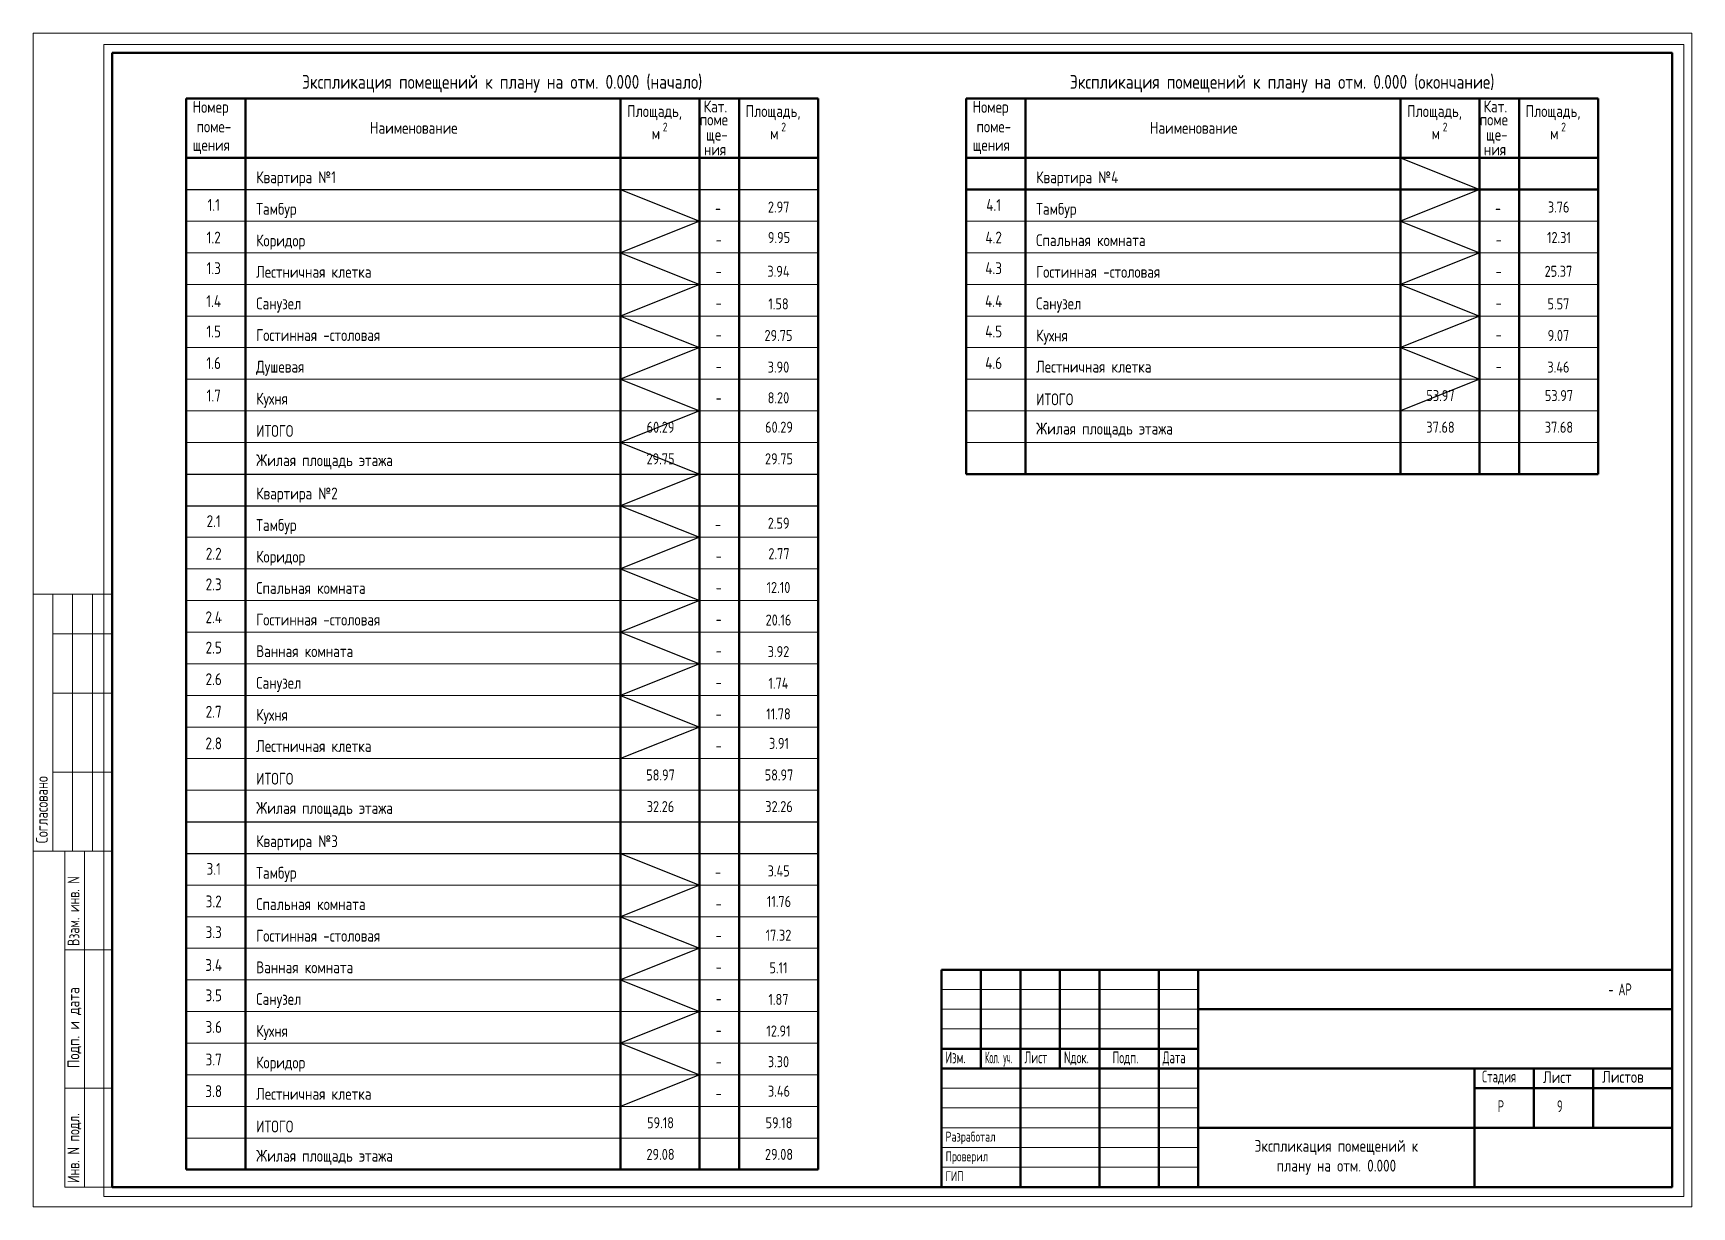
# Paper-space layout 'A9' of a CAD drawing. Header units: millimetres. Extents: x -3 to 417, y -3 to 294.
# The model-space entities are those that its viewports show. They can reach past a viewport. Long polylines and large blocks are cut down to what shows.
import ezdxf
from ezdxf.enums import TextEntityAlignment as Align

# ---------------------------------------------------------------- set-up
doc = ezdxf.new("R2010")
doc.units = ezdxf.units.MM
doc.header["$LTSCALE"] = 100
for name, color, linetype, lineweight in [('0.3', 7, 'Continuous', 30), ('0.5', 7, 'Continuous', 50), ('Примітки 0.09', 200, 'Continuous', 9), ('Тонкі 0.18', 142, 'Continuous', 18), ('Штрихування 0.09', 253, 'Continuous', 9)]:
    doc.layers.add(name, color=color, linetype=linetype, lineweight=lineweight)
doc.layers.add('ViewPorts', color=240, linetype='Continuous', plot=False)
doc.styles.add('GOST 2.304', font='CS_Gost2304.shx')
doc.styles.add('SPDS', font='SPDS.shx', dxfattribs={"width": 0.9})

# ---------------------------------------------------------------- blocks, each defined once
blk = doc.blocks.new('A$C1BD929A5')
at = {"layer": 'Тонкі 0.18', "color": 0, "extrusion": (1, 0, 0)}
for points, elevation in [([(8500, 0), (15000, 0)], -2000), ([(14000, 0), (15000, 0)], -1500), ([(14000, 0), (15000, 0)], -1000), ([(14000, 0), (15000, 0)], -500), ([(12500, 0), (14000, 0)], -1500), ([(12500, 0), (14000, 0)], -1000), ([(12500, 0), (14000, 0)], -500), ([(10500, 0), (12500, 0)], -1500), ([(10500, 0), (12500, 0)], -1000), ([(10500, 0), (12500, 0)], -500), ([(8500, 0), (10500, 0)], -1500), ([(8500, 0), (10500, 0)], -1000), ([(8500, 0), (10500, 0)], -500), ([(0, 0), (8500, 0)], -1200), ([(0, 0), (8500, 0)], -700)]:
    blk.add_lwpolyline(points, dxfattribs=dict(at, elevation=elevation))
at = {"layer": 'Тонкі 0.18', "color": 0, "extrusion": (0, 1, 0)}
for points, elevation in [([(2000, 0), (0, 0)], 15000), ([(1500, 0), (1000, 0)], 14000), ([(1000, 0), (500, 0)], 14000), ([(500, 0), (0, 0)], 14000), ([(1500, 0), (1000, 0)], 12500), ([(1000, 0), (500, 0)], 12500), ([(500, 0), (0, 0)], 12500), ([(1500, 0), (1000, 0)], 10500), ([(1000, 0), (500, 0)], 10500), ([(500, 0), (0, 0)], 10500), ([(2000, 0), (0, 0)], 8500), ([(1200, 0), (0, 0)], 8500), ([(1200, 0), (0, 0)], 6000), ([(1200, 0), (0, 0)], 2500)]:
    blk.add_lwpolyline(points, dxfattribs=dict(at, elevation=elevation))
at = {"layer": 'Тонкі 0.18', "color": 0, "extrusion": (1, 0, 0)}
blk.add_lwpolyline([(0, 0), (8500, 0)], dxfattribs=at)
at = {"layer": 'Тонкі 0.18', "color": 0, "extrusion": (0, 1, 0)}
blk.add_lwpolyline([(1200, 0), (0, 0)], dxfattribs=at)
at = {"layer": 'Тонкі 0.18', "color": 0, "ltscale": 0.01, "style": 'SPDS'}
for s, width, p in [('Согласовано', 0.95, (-1630, 8700)), ('Взам. инв. N', 0.898187, (-830, 6100)), ('Инв. N подл.', 0.909605, (-830, 100))]:
    blk.add_text(s, height=300, rotation=90, dxfattribs=dict(at, width=width)).set_placement(p)
blk.add_text('Подп. и дата', height=300, rotation=90, dxfattribs=at).set_placement((-830, 3010))
blk = doc.blocks.new('A$C2803562B')
at = {"color": 7, "lineweight": 50, "extrusion": (1, 0, 0)}
for points, elevation in [([(5500, 0), (5000, 0)], -17500), ([(5500, 0), (5000, 0)], -16500), ([(5500, 0), (5000, 0)], -15500), ([(5500, 0), (5000, 0)], -14500), ([(5500, 0), (5000, 0)], -13000), ([(5500, 0), (5000, 0)], -12000), ([(5000, 0), (4500, 0)], -17500), ([(5000, 0), (4500, 0)], -16500), ([(5000, 0), (4500, 0)], -15500), ([(5000, 0), (4500, 0)], -14500), ([(5000, 0), (4500, 0)], -13000), ([(5000, 0), (4500, 0)], -12000), ([(4500, 0), (4000, 0)], -17500), ([(4500, 0), (4000, 0)], -16500), ([(4500, 0), (4000, 0)], -15500), ([(4500, 0), (4000, 0)], -14500), ([(4500, 0), (4000, 0)], -13000), ([(4500, 0), (4000, 0)], -12000), ([(4000, 0), (3500, 0)], -17500), ([(4000, 0), (3500, 0)], -16500), ([(4000, 0), (3500, 0)], -15500), ([(4000, 0), (3500, 0)], -14500), ([(4000, 0), (3500, 0)], -13000), ([(4000, 0), (3500, 0)], -12000), ([(3500, 0), (3000, 0)], -17500), ([(3500, 0), (3000, 0)], -16500), ([(3500, 0), (3000, 0)], -15500), ([(3500, 0), (3000, 0)], -14500), ([(3500, 0), (3000, 0)], -13000), ([(3500, 0), (3000, 0)], -12000), ([(3000, 0), (2500, 0)], -16500), ([(3000, 0), (2500, 0)], -14500), ([(3000, 0), (2500, 0)], -13000), ([(3000, 0), (2500, 0)], -12000), ([(3000, 0), (2500, 0)], -5000), ([(3000, 0), (2500, 0)], -3500), ([(3000, 0), (2500, 0)], -2000), ([(2500, 0), (2000, 0)], -16500), ([(2500, 0), (2000, 0)], -14500), ([(2500, 0), (2000, 0)], -13000), ([(2500, 0), (2000, 0)], -12000), ([(2500, 0), (2000, 0)], -5000), ([(2500, 0), (2000, 0)], -3500), ([(2500, 0), (2000, 0)], -2000), ([(2000, 0), (1500, 0)], -16500), ([(2000, 0), (1500, 0)], -14500), ([(2000, 0), (1500, 0)], -13000), ([(2000, 0), (1500, 0)], -12000), ([(2000, 0), (1500, 0)], -5000), ([(2000, 0), (1500, 0)], -3500), ([(2000, 0), (1500, 0)], -2000), ([(1500, 0), (1000, 0)], -16500), ([(1500, 0), (1000, 0)], -14500), ([(1500, 0), (1000, 0)], -13000), ([(1500, 0), (1000, 0)], -12000), ([(1500, 0), (0, 0)], -5000), ([(1000, 0), (500, 0)], -16500), ([(1000, 0), (500, 0)], -14500), ([(1000, 0), (500, 0)], -13000), ([(1000, 0), (500, 0)], -12000), ([(500, 0), (0, 0)], -16500), ([(500, 0), (0, 0)], -14500), ([(500, 0), (0, 0)], -13000), ([(500, 0), (0, 0)], -12000)]:
    blk.add_lwpolyline(points, dxfattribs=dict(at, elevation=elevation))
at = {"color": 7, "extrusion": (0, 1, 0)}
for points, elevation in [([(18500, 0), (17500, 0)], 5000), ([(17500, 0), (16500, 0)], 5000), ([(16500, 0), (15500, 0)], 5000), ([(15500, 0), (14500, 0)], 5000), ([(14500, 0), (13000, 0)], 5000), ([(13000, 0), (12000, 0)], 5000), ([(18500, 0), (17500, 0)], 4500), ([(17500, 0), (16500, 0)], 4500), ([(16500, 0), (15500, 0)], 4500), ([(15500, 0), (14500, 0)], 4500), ([(14500, 0), (13000, 0)], 4500), ([(13000, 0), (12000, 0)], 4500), ([(18500, 0), (17500, 0)], 4000), ([(17500, 0), (16500, 0)], 4000), ([(16500, 0), (15500, 0)], 4000), ([(15500, 0), (14500, 0)], 4000), ([(14500, 0), (13000, 0)], 4000), ([(13000, 0), (12000, 0)], 4000), ([(18500, 0), (17500, 0)], 2500), ([(17500, 0), (16500, 0)], 2500), ([(16500, 0), (15500, 0)], 2500), ([(15500, 0), (14500, 0)], 2500), ([(14500, 0), (13000, 0)], 2500), ([(13000, 0), (12000, 0)], 2500), ([(18500, 0), (17500, 0)], 2000), ([(17500, 0), (16500, 0)], 2000), ([(16500, 0), (15500, 0)], 2000), ([(15500, 0), (14500, 0)], 2000), ([(14500, 0), (13000, 0)], 2000), ([(13000, 0), (12000, 0)], 2000), ([(18500, 0), (17500, 0)], 1500), ([(17500, 0), (16500, 0)], 1500), ([(16500, 0), (15500, 0)], 1500), ([(15500, 0), (14500, 0)], 1500), ([(14500, 0), (13000, 0)], 1500), ([(13000, 0), (12000, 0)], 1500), ([(18500, 0), (17500, 0)], 1000), ([(17500, 0), (16500, 0)], 1000), ([(16500, 0), (15500, 0)], 1000), ([(15500, 0), (14500, 0)], 1000), ([(14500, 0), (13000, 0)], 1000), ([(13000, 0), (12000, 0)], 1000), ([(18500, 0), (17500, 0)], 500), ([(17500, 0), (16500, 0)], 500), ([(16500, 0), (15500, 0)], 500), ([(15500, 0), (14500, 0)], 500), ([(14500, 0), (13000, 0)], 500), ([(13000, 0), (12000, 0)], 500)]:
    blk.add_lwpolyline(points, dxfattribs=dict(at, elevation=elevation))
at = {"color": 7, "lineweight": 50, "extrusion": (0, 1, 0)}
for points, elevation in [([(12000, 0), (5000, 0)], 4500), ([(5000, 0), (3500, 0)], 4500), ([(3500, 0), (2000, 0)], 4500), ([(2000, 0), (0, 0)], 4500), ([(18500, 0), (17500, 0)], 3500), ([(17500, 0), (16500, 0)], 3500), ([(16500, 0), (15500, 0)], 3500), ([(15500, 0), (14500, 0)], 3500), ([(14500, 0), (13000, 0)], 3500), ([(13000, 0), (12000, 0)], 3500), ([(18500, 0), (17500, 0)], 3000), ([(17500, 0), (16500, 0)], 3000), ([(16500, 0), (15500, 0)], 3000), ([(15500, 0), (14500, 0)], 3000), ([(14500, 0), (13000, 0)], 3000), ([(13000, 0), (12000, 0)], 3000), ([(12000, 0), (5000, 0)], 3000), ([(5000, 0), (3500, 0)], 3000), ([(3500, 0), (2000, 0)], 3000), ([(2000, 0), (0, 0)], 3000), ([(5000, 0), (3500, 0)], 2500), ([(3500, 0), (2000, 0)], 2500), ([(2000, 0), (0, 0)], 2500), ([(12000, 0), (5000, 0)], 1500), ([(5000, 0), (3500, 0)], 1500), ([(3500, 0), (2000, 0)], 1500), ([(2000, 0), (0, 0)], 1500)]:
    blk.add_lwpolyline(points, dxfattribs=dict(at, elevation=elevation))
at = {"extrusion": (0, 1, 0)}
blk.add_lwpolyline([(18500, 0), (0, 0)], dxfattribs=at)
at = {"layer": '0.5', "color": 0, "extrusion": (1, 0, 0), "elevation": -18500}
blk.add_lwpolyline([(5500, 0), (0, 0)], dxfattribs=at)
at = {"layer": '0.5', "color": 0, "extrusion": (0, 1, 0), "elevation": 5500}
blk.add_lwpolyline([(18500, 0), (0, 0)], dxfattribs=at)
at = {"layer": '0.5', "color": 0, "extrusion": (1, 0, 0)}
blk.add_lwpolyline([(5500, 0), (0, 0)], dxfattribs=at)
at = {"layer": '0.5', "color": 0, "extrusion": (0, 1, 0)}
blk.add_lwpolyline([(18500, 0), (0, 0)], dxfattribs=at)
at = {"color": 7, "style": 'SPDS'}
for s, height, width, p in [('- АР', 300, 0.805546, (-1613, 4850)), ('Изм.', 300, 0.8, (-18400, 3130)), ('Кол. уч.', 300, 0.6, (-17400, 3130)), ('Лист', 300, 0.8, (-16400, 3130)), ('Nдок.', 300, 0.8, (-15400, 3130)), ('Подп.', 300, 0.8, (-14169, 3130)), ('Дата', 300, 0.8, (-12900, 3130)), ('Стадия', 300, 0.805546, (-4811, 2646)), ('Р', 300, 0.805546, (-4415, 1895)), ('Разработал', 250, 0.9, (-18396, 1150)), ('Проверил', 250, 0.9, (-18396, 650)), ('ГИП', 250, 0.9, (-18396, 150))]:
    blk.add_text(s, height=height, dxfattribs=dict(at, width=width)).set_placement(p)
for s, p in [('Лист', (-3269, 2630)), ('Листов', (-1769, 2638))]:
    blk.add_text(s, height=300, dxfattribs=at).set_placement(p)

msp = doc.modelspace()

# ---------------------------------------------------------------- linework, layer by layer
at = {"layer": '0.3'}
for p, q in [((112479.617, -92825.305), (128479.617, -92825.305)), ((112479.617, -100025.305), (128479.617, -100025.305)), ((112479.617, -100825.305), (128479.617, -100825.305)), ((112479.617, -108825.305), (128479.617, -108825.305)), ((112479.617, -109625.305), (128479.617, -109625.305))]:
    msp.add_line(p, q, dxfattribs=at)
at = {"layer": '0.5'}
for p, q in [((112479.617, -90525.305), (128479.617, -90525.305)), ((112479.617, -90525.305), (112479.617, -117625.305)), ((113979.617, -90525.305), (113979.617, -117625.305)), ((123479.617, -90525.305), (123479.617, -117625.305)), ((125479.617, -90525.305), (125479.617, -117625.305)), ((126479.617, -90525.305), (126479.617, -117625.305)), ((128479.617, -90525.305), (128479.617, -117625.305)), ((132229.617, -90525.305), (148229.617, -90525.305)), ((132229.617, -90525.305), (132229.617, -100025.305)), ((133729.617, -90525.305), (133729.617, -100025.305)), ((143229.617, -90525.305), (143229.617, -100025.305)), ((145229.617, -90525.305), (145229.617, -100025.305)), ((146229.617, -90525.305), (146229.617, -100025.305)), ((148229.617, -90525.305), (148229.617, -100025.305)), ((112479.617, -92025.305), (128479.617, -92025.305)), ((132229.617, -92025.305), (148229.617, -92025.305)), ((132229.617, -92825.305), (148229.617, -92825.305)), ((132229.617, -100025.305), (148229.617, -100025.305)), ((112479.617, -117625.305), (128479.617, -117625.305))]:
    msp.add_line(p, q, dxfattribs=at)
at = {"layer": '0.5', "color": 0}
msp.add_lwpolyline([(110604.617, -89368.985), (150104.617, -89368.985), (150104.617, -118068.985), (110604.617, -118068.985)], close=True, dxfattribs=at)
at = {"layer": 'ViewPorts', "ltscale": 0.75}
for points in [[(143229.617, -92025.305), (145229.617, -92825.305), (143229.617, -93625.305), (145229.617, -94425.305), (143229.617, -95225.305), (145229.617, -96025.305), (143229.617, -96825.305), (145229.617, -97625.305), (143229.617, -98425.305)], [(123479.617, -92825.305), (125479.617, -93625.305), (123479.617, -94425.305), (125479.617, -95225.305), (123479.617, -96025.305), (125479.617, -96825.305), (123479.617, -97625.305), (125479.617, -98425.305), (123479.617, -99225.305)], [(143229.617, -95225.305), (145229.617, -96025.305), (143229.617, -96825.305), (145229.617, -97625.305), (143229.617, -98425.305)], [(123479.617, -96025.305), (125479.617, -96825.305), (123479.617, -97625.305), (125479.617, -98425.305), (123479.617, -99225.305), (125479.617, -100025.305), (123479.617, -100825.305), (125479.617, -101625.305), (123479.617, -102425.305)], [(123479.617, -100825.305), (125479.617, -101625.305), (123479.617, -102425.305), (125479.617, -103225.305), (123479.617, -104025.305), (125479.617, -104825.305), (123479.617, -105625.305), (125479.617, -106425.305), (123479.617, -107225.305)], [(123479.617, -109625.305), (125479.617, -110425.305), (123479.617, -111225.305), (125479.617, -112025.305), (123479.617, -112825.305), (125479.617, -113625.305), (123479.617, -114425.305), (125479.617, -115225.305), (123479.617, -116025.305)]]:
    msp.add_lwpolyline(points, dxfattribs=at)
at = {"layer": 'ViewPorts'}
msp.add_lwpolyline([(131604.617, -112568.985), (150104.617, -112568.985), (150104.617, -118068.985), (131604.617, -118068.985)], close=True, dxfattribs=at)
at = {"layer": 'Тонкі 0.18'}
for p, q in [((112479.617, -93625.305), (128479.617, -93625.305)), ((132229.617, -93625.305), (148229.617, -93625.305)), ((112479.617, -94425.305), (128479.617, -94425.305)), ((132229.617, -94425.305), (148229.617, -94425.305)), ((112479.617, -95225.305), (128479.617, -95225.305)), ((132229.617, -95225.305), (148229.617, -95225.305)), ((112479.617, -96025.305), (128479.617, -96025.305)), ((132229.617, -96025.305), (148229.617, -96025.305)), ((112479.617, -96825.305), (128479.617, -96825.305)), ((132229.617, -96825.305), (148229.617, -96825.305)), ((112479.617, -97625.305), (128479.617, -97625.305)), ((132229.617, -97625.305), (148229.617, -97625.305)), ((112479.617, -98425.305), (128479.617, -98425.305)), ((132229.617, -98425.305), (148229.617, -98425.305)), ((112479.617, -99225.305), (128479.617, -99225.305)), ((132229.617, -99225.305), (148229.617, -99225.305)), ((112479.617, -101625.305), (128479.617, -101625.305)), ((112479.617, -102425.305), (128479.617, -102425.305)), ((112479.617, -103225.305), (128479.617, -103225.305)), ((112479.617, -104025.305), (128479.617, -104025.305)), ((112479.617, -104825.305), (128479.617, -104825.305)), ((112479.617, -105625.305), (128479.617, -105625.305)), ((112479.617, -106425.305), (128479.617, -106425.305)), ((112479.617, -107225.305), (128479.617, -107225.305)), ((112479.617, -108025.305), (128479.617, -108025.305)), ((112479.617, -110425.305), (128479.617, -110425.305)), ((112479.617, -111225.305), (128479.617, -111225.305)), ((112479.617, -112025.305), (128479.617, -112025.305)), ((112479.617, -112825.305), (128479.617, -112825.305)), ((112479.617, -113625.305), (128479.617, -113625.305)), ((112479.617, -114425.305), (128479.617, -114425.305)), ((112479.617, -115225.305), (128479.617, -115225.305)), ((112479.617, -116025.305), (128479.617, -116025.305)), ((112479.617, -116825.305), (128479.617, -116825.305))]:
    msp.add_line(p, q, dxfattribs=at)

# ---------------------------------------------------------------- texts
at = {"layer": 'Примітки 0.09', "style": 'GOST 2.304'}
for s, height, p in [('Экспликация помещений к плану на отм. 0.000 (начало)', 350, (120479.617, -90275.082)), ('Экспликация помещений к плану на отм. 0.000 (окончание)', 350, (140229.617, -90275.082)), ('2.97', 280, (127481.917, -93408.165)), ('3.76', 280, (147231.917, -93408.165)), ('9.95', 280, (127490.601, -94179.176)), ('12.31', 280, (147240.601, -94179.176)), ('3.94', 280, (127477.175, -95034.321)), ('25.37', 280, (147227.175, -95034.321)), ('1.58', 280, (127477.175, -95857.56)), ('5.57', 280, (147227.175, -95857.56)), ('29.75', 280, (127477.175, -96657.56)), ('9.07', 280, (147227.175, -96657.56)), ('3.90', 280, (127477.175, -97457.56)), ('3.46', 280, (147227.175, -97457.56)), ('8.20', 280, (127477.175, -98234.321)), ('53.97', 280, (144240.601, -98179.176)), ('53.97', 280, (147240.601, -98179.176)), ('60.29', 280, (124490.601, -98979.176)), ('60.29', 280, (127490.601, -98979.176)), ('37.68', 280, (144240.601, -98979.176)), ('37.68', 280, (147240.601, -98979.176)), ('29.75', 280, (124490.601, -99779.176)), ('29.75', 280, (127490.601, -99779.176)), ('2.59', 280, (127481.917, -101408.165)), ('2.77', 280, (127490.601, -102179.176)), ('12.10', 280, (127477.175, -103034.321)), ('20.16', 280, (127477.175, -103857.56)), ('3.92', 280, (127477.175, -104657.56)), ('1.74', 280, (127477.175, -105457.56)), ('11.78', 280, (127477.175, -106234.321)), ('3.91', 280, (127490.601, -106979.176)), ('58.97', 280, (124490.601, -107779.176)), ('58.97', 280, (127490.601, -107779.176)), ('32.26', 280, (124490.601, -108579.176)), ('32.26', 280, (127490.601, -108579.176)), ('3.45', 280, (127481.917, -110208.165)), ('11.76', 280, (127490.601, -110979.176)), ('17.32', 280, (127477.175, -111834.321)), ('5.11', 280, (127477.175, -112657.56)), ('1.87', 280, (127477.175, -113457.56)), ('12.91', 280, (127477.175, -114257.56)), ('3.30', 280, (127477.175, -115034.321)), ('3.46', 280, (127490.601, -115779.176)), ('59.18', 280, (124490.601, -116579.176)), ('59.18', 280, (127490.601, -116579.176)), ('29.08', 280, (124490.601, -117379.176)), ('29.08', 280, (127490.601, -117379.176))]:
    msp.add_text(s, height=height, dxfattribs=at).set_placement(p, align=Align.CENTER)
for s, height, p in [('Номер', 300, (112644.346, -90883.181)), ('Площадь,', 300, (123644.702, -90990.297)), ('Кат.', 300, (125584.18, -90872.845)), ('Площадь,', 300, (126644.702, -90990.297)), ('Номер', 300, (132394.346, -90883.181)), ('Площадь,', 300, (143394.702, -90990.297)), ('Кат.', 300, (145334.18, -90872.845)), ('Площадь,', 300, (146394.702, -90990.297)), ('Наименование', 300, (117133.908, -91413.831)), ('2', 220, (124548.57, -91352.792)), ('поме', 300, (125486.731, -91202.936)), ('2', 220, (127548.57, -91352.792)), ('Наименование', 300, (136883.908, -91413.831)), ('2', 220, (144298.57, -91352.792)), ('поме', 300, (145236.731, -91202.936)), ('2', 220, (147298.57, -91352.792)), ('поме-', 300, (112743.012, -91377.835)), ('м', 300, (124266.335, -91555.491)), ('ще-', 300, (125643.734, -91583.963)), ('м', 300, (127266.335, -91555.491)), ('поме-', 300, (132493.012, -91377.835)), ('м', 300, (144016.335, -91555.491)), ('ще-', 300, (145393.734, -91583.963)), ('м', 300, (147016.335, -91555.491)), ('щения', 300, (112644.346, -91845.34)), ('ния', 300, (125589.595, -91959.247)), ('щения', 300, (132394.346, -91845.34)), ('ния', 300, (145339.595, -91959.247))]:
    msp.add_text(s, height=height, rotation=360, dxfattribs=at).set_placement(p)
for s, height, p in [('Квартира №1', 300, (114251.163, -92664.573)), ('Квартира №4', 300, (134001.163, -92664.573)), ('Тамбур', 300, (114251.163, -93464.573)), ('Тамбур', 300, (134001.163, -93464.573)), (' -', 280, (125725.22, -93436.301)), (' -', 280, (145475.22, -93436.301)), ('Коридор', 300, (114251.163, -94264.573)), ('Спальная комната', 300, (134001.163, -94256.806)), ('  -', 280, (125601.324, -94236.301)), ('  -', 280, (145351.324, -94236.301)), ('Лестничная клетка', 300, (114251.163, -95056.806)), ('  -', 280, (125601.324, -95036.301)), ('Гостинная -столовая', 300, (134001.163, -95056.806)), ('  -', 280, (145351.324, -95036.301)), ('Санузел', 300, (114251.163, -95856.806)), ('  -', 280, (125601.324, -95836.301)), ('Санузел', 300, (134001.163, -95856.806)), ('  -', 280, (145351.324, -95836.301)), ('Гостинная -столовая', 300, (114251.163, -96656.806)), ('  -', 280, (125601.324, -96636.301)), ('Кухня', 300, (134001.163, -96666.126)), ('  -', 280, (145351.324, -96636.301)), ('Душевая', 300, (114251.163, -97456.806)), ('  -', 280, (125601.324, -97436.301)), ('Лестничная клетка', 300, (134001.163, -97456.806)), ('  -', 280, (145351.324, -97436.301)), ('Кухня', 300, (114251.163, -98266.126)), ('  -', 280, (125601.324, -98236.301)), ('ИТОГО', 300, (134001.163, -98284.003)), ('ИТОГО', 300, (114251.163, -99084.003)), ('Жилая площадь этажа', 300, (134001.163, -99024.003)), ('Жилая площадь этажа', 300, (114251.163, -99824.003)), ('Квартира №2', 300, (114251.163, -100664.573)), ('Тамбур', 300, (114251.163, -101464.573)), (' -', 280, (125725.22, -101436.301)), ('Коридор', 300, (114251.163, -102264.573)), ('  -', 280, (125601.324, -102236.301)), ('Спальная комната', 300, (114251.163, -103056.806)), ('  -', 280, (125601.324, -103036.301)), ('Гостинная -столовая', 300, (114251.163, -103856.806)), ('  -', 280, (125601.324, -103836.301)), ('Ванная комната', 300, (114251.163, -104656.806)), ('  -', 280, (125601.324, -104636.301)), ('Санузел', 300, (114251.163, -105456.806)), ('  -', 280, (125601.324, -105436.301)), ('Кухня', 300, (114251.163, -106266.126)), ('  -', 280, (125601.324, -106236.301)), ('Лестничная клетка', 300, (114251.163, -107056.806)), ('  -', 280, (125601.324, -107036.301)), ('ИТОГО', 300, (114251.163, -107884.003)), ('Жилая площадь этажа', 300, (114251.163, -108624.003)), ('Квартира №3', 300, (114251.163, -109464.573)), ('Тамбур', 300, (114251.163, -110264.573)), (' -', 280, (125725.22, -110236.301)), ('Спальная комната', 300, (114251.163, -111056.806)), ('  -', 280, (125601.324, -111036.301)), ('Гостинная -столовая', 300, (114251.163, -111856.806)), ('  -', 280, (125601.324, -111836.301)), ('Ванная комната', 300, (114251.163, -112656.806)), ('  -', 280, (125601.324, -112636.301)), ('Санузел', 300, (114251.163, -113456.806)), ('  -', 280, (125601.324, -113436.301)), ('Кухня', 300, (114251.163, -114266.126)), ('  -', 280, (125601.324, -114236.301)), ('Коридор', 300, (114251.163, -115064.573)), ('  -', 280, (125601.324, -115036.301)), ('Лестничная клетка', 300, (114251.163, -115856.806)), ('  -', 280, (125601.324, -115836.301)), ('ИТОГО', 300, (114251.163, -116684.003)), ('Жилая площадь этажа', 300, (114251.163, -117424.003))]:
    msp.add_text(s, height=height, dxfattribs=at).set_placement(p)
for s, p in [('1.1', (113176.44, -93365.795)), ('4.1', (132926.44, -93365.795)), ('1.2', (113176.44, -94189.033)), ('4.2', (132926.44, -94189.033)), ('1.3', (113176.44, -94965.795)), ('4.3', (132926.44, -94965.795)), ('1.4', (113176.44, -95798.505)), ('4.4', (132926.44, -95798.505)), ('1.5', (113176.44, -96565.795)), ('4.5', (132926.44, -96565.795)), ('1.6', (113176.44, -97365.795)), ('4.6', (132926.44, -97365.795)), ('1.7', (113176.44, -98189.033)), ('2.1', (113176.44, -101365.795)), ('2.2', (113176.44, -102189.033)), ('2.3', (113176.44, -102965.795)), ('2.4', (113176.44, -103798.505)), ('2.5', (113176.44, -104565.795)), ('2.6', (113176.44, -105365.795)), ('2.7', (113176.44, -106189.033)), ('2.8', (113176.44, -106989.033)), ('3.1', (113176.44, -110165.795)), ('3.2', (113176.44, -110989.033)), ('3.3', (113176.44, -111765.795)), ('3.4', (113176.44, -112598.505)), ('3.5', (113176.44, -113365.795)), ('3.6', (113176.44, -114165.795)), ('3.7', (113176.44, -114989.033)), ('3.8', (113176.44, -115789.033))]:
    msp.add_text(s, height=300, rotation=360, dxfattribs=at).set_placement(p, align=Align.CENTER)

psp = doc.layouts.new('A9')

# ---------------------------------------------------------------- linework, layer by layer
at = {"layer": '0.5', "ltscale": 0.01}
psp.add_lwpolyline([(16.98, 288.8), (411.98, 288.8), (411.98, 1.83), (16.98, 1.83)], close=True, dxfattribs=at)
at = {"layer": 'Штрихування 0.09', "ltscale": 0.01}
psp.add_lwpolyline([(-3.02, 293.8), (416.98, 293.8), (416.98, -3.17), (-3.02, -3.17)], close=True, dxfattribs=at)

# ---------------------------------------------------------------- block references
at = {"xscale": 0.009999999999990905, "yscale": 0.009999999999990905, "zscale": 0.009999999999990905}
psp.add_blockref('A$C1BD929A5', (16.98, 1.83), dxfattribs=at)
at = {"layer": 'Тонкі 0.18', "xscale": 0.009999999999990905, "yscale": 0.009999999999990905, "zscale": 0.009999999999990905}
psp.add_blockref('A$C2803562B', (411.98, 1.83), dxfattribs=at)

# ---------------------------------------------------------------- texts
at = {"layer": 'Примітки 0.09', "style": 'SPDS', "width": 0.805546}
psp.add_text('9', height=3, dxfattribs=at).set_placement((382.84, 20.77))
at = {"layer": 'Примітки 0.09', "color": 7, "insert": (326.98, 9.33), "char_height": 3, "width": 70, "attachment_point": 5, "style": 'SPDS'}
psp.add_mtext('{\\W1;\\C256;Экспликация помещений к\\Pплану на отм. 0.000 }', dxfattribs=at)

# ---------------------------------------------------------------- viewports
at = {"layer": 'ViewPorts', "ltscale": 0.01}
psp.add_viewport(center=(214.93, 145.16), size=(400.03, 291.4994), view_center_point=(130399.732, -103732.53), view_height=29149.94203, dxfattribs=at)

doc.saveas('drawing.dxf')
